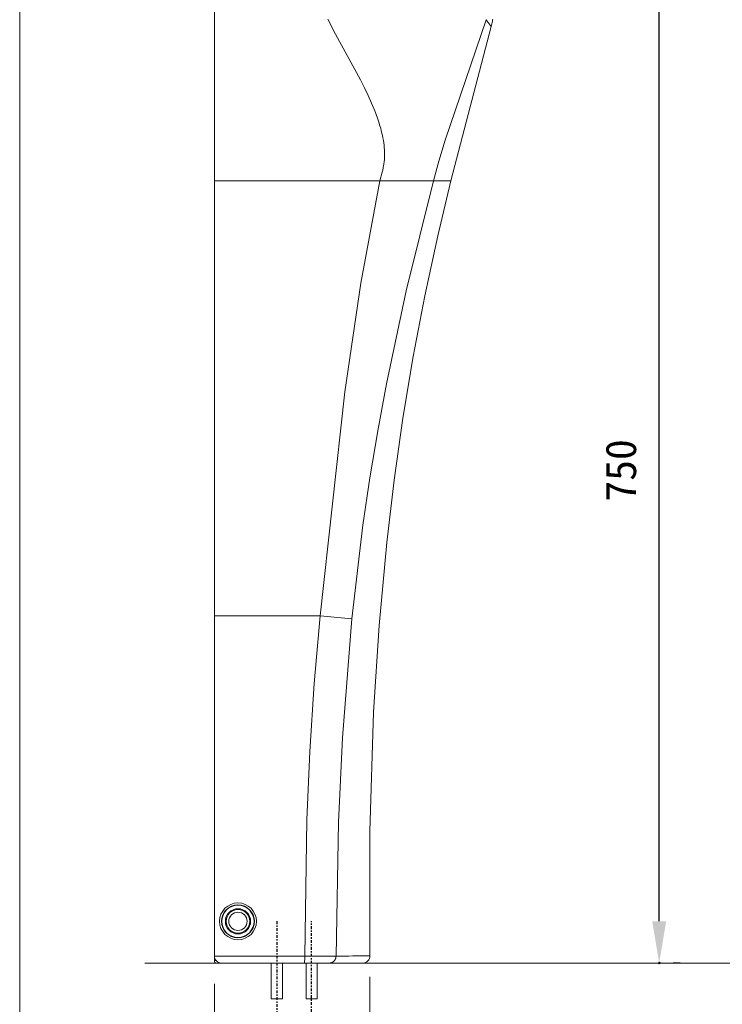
# Model space of a CAD drawing. Units: millimetres, scale not verified. Extents: x -203 to 203, y -143 to 208.
# Drawn here: x -198 to -147.5, y -102 to -31.1 of the extents above; entities that cross this region are included whole.
import ezdxf
from ezdxf.enums import TextEntityAlignment as Align

# ---------------------------------------------------------------- set-up
doc = ezdxf.new("R2010")
doc.units = ezdxf.units.MM
doc.header["$LTSCALE"] = 0.5
doc.header["$PDMODE"] = 32
doc.header["$PDSIZE"] = 0.1
doc.linetypes.add('USER1', pattern=[0.629921, 0.393701, -0.07874, 0.07874, -0.07874])
for name, color, linetype, lineweight in [('0-1_DIMENSION_LINES$02_DIMENSI', 1, 'Continuous', 25), ('0-2_DIMENSION_LINES$04_SUB_LIN', 4, 'Continuous', 18), ('0-3_DIMENSION_LINES$01_CENTER_', 7, 'USER1', 25), ('0-5_DIMENSION_LINES$03_LINES', 7, 'Continuous', 18), ('0-A_図面_FORMAT$01_WAKU$OUT_LINE', 6, 'Continuous', 18)]:
    doc.layers.add(name, color=color, linetype=linetype, lineweight=lineweight)
doc.layers.add('0-4_DEFPOINTS', color=7, linetype='Continuous')
doc.styles.add('ＭＳ ゴシック', font='')
doc.styles.get('ＭＳ ゴシック').set_extended_font_data('MS Gothic')

# ---------------------------------------------------------------- blocks, each defined once
blk = doc.blocks.new('D31')
at = {"layer": '0-1_DIMENSION_LINES$02_DIMENSI', "color": 7}
for p, q in [((3355.749, 1932), (3378, 1932)), ((3376, 1788), (3376, 1926.001)), ((3379, 1782), (3378, 1782))]:
    blk.add_line(p, q, dxfattribs=at)
for points in [[(3377, 1926.001), (3375, 1926.001), (3376, 1932)], [(3375, 1788), (3377, 1788), (3376, 1782)]]:
    blk.add_solid(points, dxfattribs=at)
at = {"layer": '0-4_DEFPOINTS'}
for p in [(3352.749, 1932), (3376, 1932), (3376, 1782)]:
    blk.add_point(p, dxfattribs=at)
at = {"layer": '0-1_DIMENSION_LINES$02_DIMENSI', "color": 7, "style": 'ＭＳ ゴシック'}
blk.add_text('750', height=4.399, rotation=90, dxfattribs=at).set_placement((3374, 1848.429), align=Align.BOTTOM_LEFT)

msp = doc.modelspace()

# ---------------------------------------------------------------- linework, layer by layer
at = {"layer": '0-1_DIMENSION_LINES$02_DIMENSI', "color": 7, "lineweight": 18}
for p, q in [((-184, -100.5), (-184, -110)), ((-172.8069, -99.9918), (-172.8069, -110))]:
    msp.add_line(p, q, dxfattribs=at)
at = {"layer": '0-2_DIMENSION_LINES$04_SUB_LIN'}
for p, q in [((-175.2779, -32.1381), (-175.8378, -31.0603)), ((-164.4565, -31.0975), (-167.3883, -39.7719)), ((-164.0854, -31.5812), (-164.4565, -31.0968)), ((-164.089, -31.5768), (-164.0852, -31.5814)), ((-164.0851, -31.5815), (-164.0854, -31.5812)), ((-164.0852, -31.5814), (-164.0851, -31.5815)), ((-164.0851, -31.5815), (-164.0851, -31.5815)), ((-164.0851, -31.5816), (-164.0851, -31.5815)), ((-164.0851, -31.5815), (-164.0851, -31.5816)), ((-164.0851, -31.5816), (-164.0851, -31.5816)), ((-164.0851, -31.5816), (-164.0851, -31.5816)), ((-173.491, -35.4322), (-175.2779, -32.1381)), ((-173.2076, -35.9912), (-173.491, -35.4322)), ((-172.9355, -36.5557), (-173.2076, -35.9912)), ((-172.688, -37.1042), (-172.9355, -36.5557)), ((-172.4577, -37.66), (-172.688, -37.1042)), ((-172.3555, -37.9266), (-172.4577, -37.66)), ((-172.2588, -38.1952), (-172.3555, -37.9266)), ((-172.168, -38.4658), (-172.2588, -38.1952)), ((-172.084, -38.7386), (-172.168, -38.4658)), ((-172.0345, -38.9128), (-172.084, -38.7386)), ((-171.9882, -39.0878), (-172.0345, -38.9128)), ((-171.9453, -39.2637), (-171.9882, -39.0878)), ((-171.9061, -39.4405), (-171.9453, -39.2637)), ((-171.8721, -39.611), (-171.9061, -39.4405)), ((-171.8418, -39.7822), (-171.8721, -39.611)), ((-171.8156, -39.9542), (-171.8418, -39.7822)), ((-171.7936, -40.1268), (-171.8156, -39.9542)), ((-171.7767, -40.2934), (-171.7936, -40.1268)), ((-171.7642, -40.4605), (-171.7767, -40.2934)), ((-167.3883, -39.7719), (-167.8509, -41.2827)), ((-171.7646, -41.1214), (-171.7566, -40.9587)), ((-171.7566, -40.628), (-171.7642, -40.4605)), ((-171.7539, -40.7958), (-171.7566, -40.628)), ((-171.7566, -40.9587), (-171.7539, -40.7958)), ((-171.889, -41.9201), (-171.8542, -41.7627)), ((-171.8542, -41.7627), (-171.8236, -41.6046)), ((-171.8236, -41.6046), (-171.8101, -41.5253)), ((-171.8101, -41.5253), (-171.7981, -41.4458)), ((-171.7981, -41.4458), (-171.7874, -41.3649)), ((-171.7874, -41.3649), (-171.7783, -41.2839)), ((-171.7783, -41.2839), (-171.7707, -41.2027)), ((-171.7707, -41.2027), (-171.7646, -41.1214)), ((-167.8509, -41.2827), (-168.2288, -42.7)), ((-172.0937, -42.7), (-171.9268, -42.077)), ((-171.9268, -42.077), (-171.889, -41.9201)), ((-172.0972, -42.7), (-184, -42.7)), ((-173.4549, -50.0703), (-172.0973, -42.7)), ((-172.0937, -42.7), (-168.2288, -42.7)), ((-168.2281, -42.6999), (-170.1975, -50.6205)), ((-166.9869, -42.7), (-168.2282, -42.7)), ((-174.6096, -57.8892), (-173.4549, -50.0703)), ((-170.1975, -50.6205), (-171.6194, -57.3123)), ((-171.6194, -57.3123), (-172.2461, -60.6944)), ((-176.3907, -74.0005), (-174.6096, -57.8892)), ((-172.2461, -60.6944), (-172.8107, -64.0828)), ((-172.8107, -64.0828), (-173.3114, -67.4743)), ((-173.3114, -67.4743), (-174.1125, -74.2221)), ((-176.3907, -74.0005), (-184, -74.0026)), ((-176.8122, -78.8894), (-176.3907, -74.0005)), ((-174.1125, -74.2221), (-176.3907, -74.0005)), ((-174.1125, -74.2221), (-174.792, -82.8002)), ((-177.1275, -83.7858), (-176.8122, -78.8894)), ((-174.792, -82.8002), (-175.0799, -88.8667)), ((-177.3426, -88.6874), (-177.1275, -83.7858)), ((-177.4973, -98.5001), (-177.3426, -88.6874)), ((-175.0799, -88.8667), (-175.2437, -98.4992)), ((-184, -98.5), (-184, -98.5001)), ((-184, -98.5001), (-177.4972, -98.5001)), ((-177.4973, -98.5001), (-175.2437, -98.4992)), ((-175.2524, -98.5727), (-175.2437, -98.4992)), ((-183.8753, -98.83), (-184, -98.83)), ((-184, -98.83), (-184, -98.84)), ((-179.9, -99), (-179.9, -101.58)), ((-179.1, -101.58), (-179.1, -99)), ((-177.4, -99), (-177.4, -101.58)), ((-176.6, -101.58), (-176.6, -99)), ((-175.7206, -99), (-175.6737, -98.9941)), ((-175.6737, -98.9941), (-175.6505, -98.9907)), ((-175.6505, -98.9907), (-175.6274, -98.9868)), ((-175.6274, -98.9868), (-175.6159, -98.9845)), ((-175.6159, -98.9845), (-175.6045, -98.9821)), ((-175.6045, -98.9821), (-175.5932, -98.9794)), ((-175.5932, -98.9794), (-175.5819, -98.9765)), ((-175.5819, -98.9765), (-175.5708, -98.9733)), ((-175.5708, -98.9733), (-175.5597, -98.9698)), ((-175.5597, -98.9698), (-175.5487, -98.966)), ((-175.5487, -98.966), (-175.5379, -98.9619)), ((-175.5379, -98.9619), (-175.5272, -98.9574)), ((-175.5272, -98.9574), (-175.5165, -98.9525)), ((-175.5165, -98.9525), (-175.5061, -98.9473)), ((-175.5061, -98.9473), (-175.4957, -98.9418)), ((-175.4957, -98.9418), (-175.4855, -98.9359)), ((-175.4855, -98.9359), (-175.4754, -98.9297)), ((-175.4754, -98.9297), (-175.4654, -98.9233)), ((-175.4654, -98.9233), (-175.4557, -98.9165)), ((-175.4557, -98.9165), (-175.446, -98.9095)), ((-175.446, -98.9095), (-175.4365, -98.9022)), ((-175.4365, -98.9022), (-175.4272, -98.8946)), ((-175.4272, -98.8946), (-175.418, -98.8868)), ((-175.418, -98.8868), (-175.409, -98.8787)), ((-175.409, -98.8787), (-175.4002, -98.8705)), ((-175.4002, -98.8705), (-175.3916, -98.862)), ((-175.3916, -98.862), (-175.3831, -98.8533)), ((-175.3831, -98.8533), (-175.3748, -98.8444)), ((-175.3748, -98.8444), (-175.3667, -98.8353)), ((-175.3667, -98.8353), (-175.3588, -98.826)), ((-175.3588, -98.826), (-175.3512, -98.8166)), ((-175.3512, -98.8166), (-175.3437, -98.807)), ((-175.3437, -98.807), (-175.3365, -98.7972)), ((-175.3365, -98.7972), (-175.3296, -98.7872)), ((-175.3296, -98.7872), (-175.3229, -98.7771)), ((-175.3229, -98.7771), (-175.3165, -98.7668)), ((-175.3165, -98.7668), (-175.3103, -98.7564)), ((-175.3103, -98.7564), (-175.3044, -98.7458)), ((-175.3044, -98.7458), (-175.2989, -98.7351)), ((-175.2989, -98.7351), (-175.2936, -98.7242)), ((-175.2936, -98.7242), (-175.2887, -98.7132)), ((-175.2887, -98.7132), (-175.284, -98.7021)), ((-175.284, -98.7021), (-175.2798, -98.6908)), ((-175.2798, -98.6908), (-175.2758, -98.6794)), ((-175.2758, -98.6794), (-175.2722, -98.6679)), ((-175.2722, -98.6679), (-175.2689, -98.6563)), ((-175.2689, -98.6563), (-175.2659, -98.6446)), ((-175.2659, -98.6446), (-175.2631, -98.6328)), ((-175.2631, -98.6328), (-175.2606, -98.6209)), ((-175.2606, -98.6209), (-175.2562, -98.597)), ((-175.2562, -98.597), (-175.2524, -98.5727)), ((-179.9, -101.58), (-179.1, -101.58)), ((-177.4, -101.58), (-176.6, -101.58))]:
    msp.add_line(p, q, dxfattribs=at)
for centre, radius in [((-182.2987, -96), 1.3272), ((-182.3, -96), 1.1584), ((-182.3, -96), 0.9086), ((-182.3, -96), 0.6609)]:
    msp.add_circle(centre, radius, dxfattribs=at)
for centre, radius, start, end in [((-183.5002, -98.5002), 0.4998, 179.98668, 270.01884), ((-179.905, -98.6247), 2.411, 351.04451, 2.96313), ((-327.3992, 50909.9269), 51008.653, 270.17091, 270.17364), ((-173.3088, -98.5), 0.5, 270.138, 0.99077)]:
    msp.add_arc(centre, radius, start, end, dxfattribs=at)
at = {"layer": '0-3_DIMENSION_LINES$01_CENTER_'}
for p, q in [((-179.5, -96), (-179.5, -105)), ((-177, -105), (-177, -96))]:
    msp.add_line(p, q, dxfattribs=at)
at = {"layer": '0-5_DIMENSION_LINES$03_LINES'}
for p, q in [((-184, -33.5756), (-184, -24.196)), ((-164.0001, -31.2024), (-163.9918, -31.1553)), ((-163.9918, -31.1553), (-163.9845, -31.1079)), ((-163.9845, -31.1079), (-163.9781, -31.0605)), ((-166.9865, -42.7001), (-164.0893, -31.5767)), ((-164.089, -31.5768), (-164.041, -31.3902)), ((-164.041, -31.3902), (-164.0192, -31.2966)), ((-164.0192, -31.2966), (-164.0001, -31.2024)), ((-184, -33.5756), (-184, -42.7)), ((-184, -42.7), (-184, -74.0026)), ((-167.9202, -46.6566), (-166.9842, -42.7006)), ((-168.8504, -50.9755), (-167.9202, -46.6566)), ((-169.6904, -55.353), (-168.8504, -50.9755)), ((-170.4307, -59.7792), (-169.6904, -55.353)), ((-171.0668, -64.2398), (-170.4307, -59.7792)), ((-171.5989, -68.7321), (-171.0668, -64.2398)), ((-172.146, -74.7051), (-171.5989, -68.7321)), ((-184, -74.0026), (-184, -98.5)), ((-172.5401, -80.9497), (-172.146, -74.7051)), ((-172.8161, -89.5423), (-172.5401, -80.9497)), ((-172.8069, -98.4918), (-172.8161, -89.5423)), ((-189, -99), (-71, -99)), ((-184, -98.83), (-184, -98.565)), ((-183.84, -99), (-183.5031, -99)), ((-177.5234, -99), (-183.5, -99)), ((-175.7206, -99), (-177.5234, -99)), ((-173.3091, -99), (-175.7206, -99)), ((-173.3123, -99), (-173.3091, -99))]:
    msp.add_line(p, q, dxfattribs=at)
for centre, radius in [((-182.3023, -96), 1.1834), ((-182.3, -96), 0.85)]:
    msp.add_circle(centre, radius, dxfattribs=at)
msp.add_arc((-183.84, -98.84), 0.16, 180, 270, dxfattribs=at)
at = {"layer": '0-A_図面_FORMAT$01_WAKU$OUT_LINE'}
msp.add_lwpolyline([(-198, -138), (198, -138), (198, 138), (-198, 138)], close=True, dxfattribs=at)

# ---------------------------------------------------------------- block references
at = {"layer": '0-1_DIMENSION_LINES$02_DIMENSI', "xscale": 0.5, "yscale": 0.5}
msp.add_blockref('D31', (-1840, -990), dxfattribs=at)

doc.saveas('drawing.dxf')
